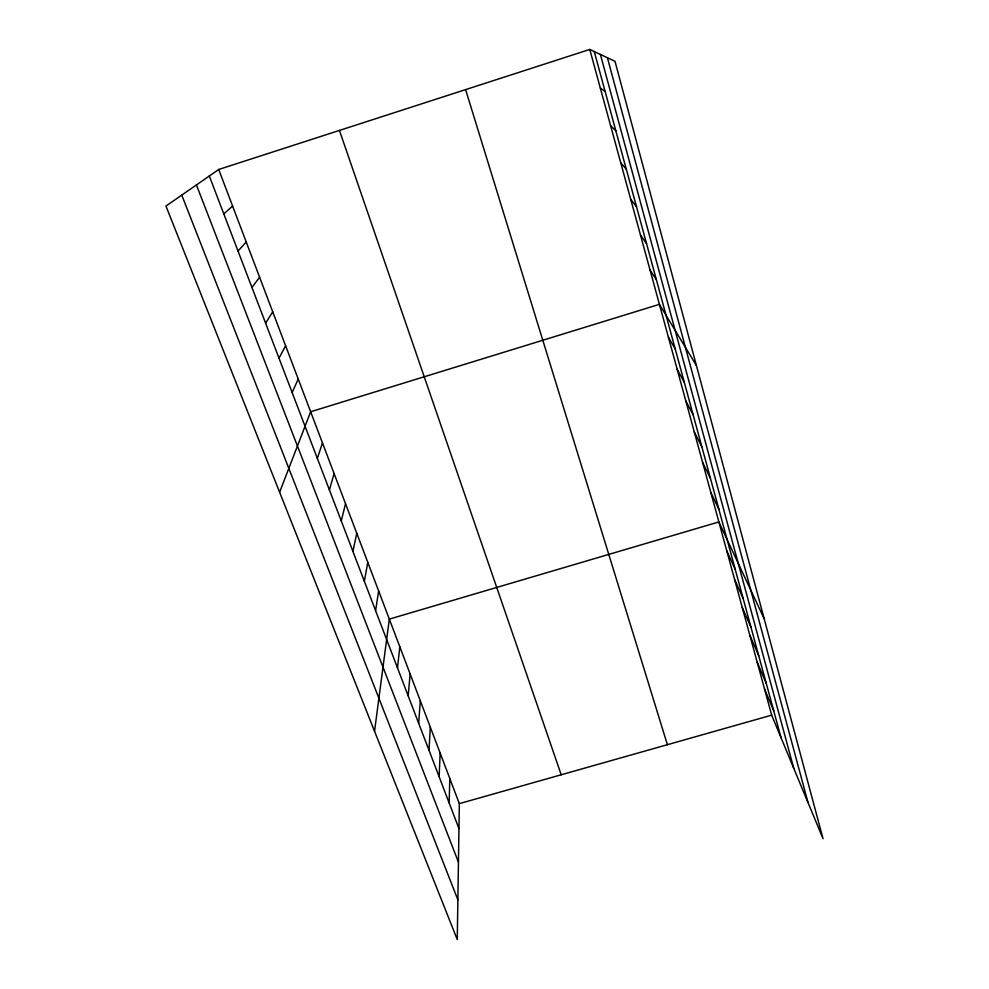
<?xml version="1.0" encoding="UTF-8"?>
<svg xmlns="http://www.w3.org/2000/svg" width="989" height="989" viewBox="0 0 989 989"><rect width="100%" height="100%" fill="white"/><g stroke="black" fill="none" stroke-linecap="round" stroke-linejoin="round"><path stroke-width="1.48" d="M218.717 169.478L459.341 803.637L457.264 939.55L165.967 206.071L218.717 169.478L589.778 49.45L615.01 61.33L823.033 838.709L771.667 715.158L589.778 49.45M449.142 802.883L449.822 778.528M439.153 776.773L440.142 753.025M428.991 750.243L430.302 727.1M418.668 723.256L420.313 700.768M408.173 695.811L410.151 673.991M397.491 667.909L399.828 646.781M374.534 731.267L389.332 619.114L718.879 521.945L764.176 618.743M375.585 610.646L378.651 590.989M364.348 581.26L367.797 562.382M352.912 551.355L356.757 533.281M341.267 520.919L345.532 503.685M329.411 489.938L334.109 473.583M317.345 458.389L322.476 442.936M279.615 492.25L310.645 411.758L659.428 304.34L696.417 365.559M292.151 392.559L298.233 379.059M279.009 358.203L285.598 345.742M265.608 323.168L272.717 311.807M251.948 287.453L259.6 277.229M238.015 251.045L246.236 241.996M223.798 213.896L232.6 206.083M459.341 803.637L771.667 715.158M600.311 88.009L605.144 91.557M610.646 125.826L615.813 130.733M620.783 162.901L626.272 169.131M630.722 199.284L636.52 206.775M640.464 234.962L646.559 243.677M650.033 269.985L656.412 279.862M668.366 337.101L675.277 349.142M677.156 369.268L684.301 382.323M685.797 400.879L693.178 414.898M694.278 431.933L701.881 446.892M702.623 462.456L710.436 478.317M710.819 492.448L718.842 509.187M726.804 550.935L735.21 569.305M734.592 579.443L743.184 598.592M742.245 607.481L751.01 627.372M749.786 635.062L758.724 655.67M757.203 662.197L766.29 683.498M764.485 688.888L773.744 710.856M181.766 195.105L457.87 899.805M196.428 184.931L458.451 862.198M209.309 176.005L458.958 828.572M339.45 130.424L561.208 774.783M465.596 89.616L667.39 744.705M594.265 51.564L781.063 737.769M600.41 54.457L793.759 768.305M607.431 57.758L807.988 802.499"/></g></svg>
